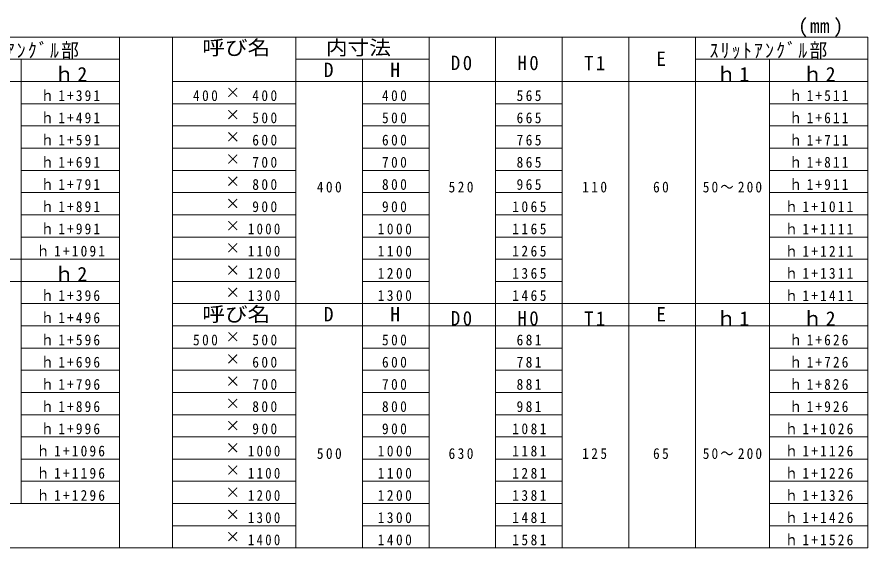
# Model space of a CAD drawing. Units: millimetres, scale not verified. Extents: x -2 to 7771, y -2 to 5790.
# Drawn here: x 6040 to 7766, y 3108 to 4184 of the extents above; entities that cross this region are included whole.
import ezdxf
from ezdxf.enums import TextEntityAlignment as Align

# ---------------------------------------------------------------- set-up
doc = ezdxf.new("R2010")
doc.units = ezdxf.units.MM
doc.header["$LTSCALE"] = 10
doc.layers.add('0_2', color=132, linetype='Continuous', lineweight=5)
doc.layers.add('1', color=132, linetype='Continuous', lineweight=5)
doc.styles.add('ＭＳ ゴシック', font='')
doc.styles.get('ＭＳ ゴシック').set_extended_font_data('MS Gothic')

msp = doc.modelspace()

# ---------------------------------------------------------------- linework, layer by layer
at = {"layer": '1', "color": 7}
for p, q in [((7765.83, 4143.25), (4838.49, 4143.25)), ((6248.49, 4143.25), (6248.49, 3108.25)), ((6355.83, 3108.25), (6355.83, 4143.25)), ((7765.83, 3108.25), (7765.83, 4143.25)), ((4838.49, 4053.25), (6248.49, 4053.25)), ((7765.83, 4053.25), (6355.83, 4053.25)), ((6248.49, 3693.25), (4838.49, 3693.25)), ((4838.49, 3648.25), (6248.49, 3648.25)), ((7765.83, 3603.25), (6355.83, 3603.25)), ((6355.83, 3558.25), (7765.83, 3558.25)), ((4838.49, 3198.25), (6248.49, 3198.25)), ((4838.49, 3108.25), (7765.83, 3108.25))]:
    msp.add_line(p, q, dxfattribs=at)
at = {"layer": '1'}
for p, q in [((6605.83, 3108.25), (6605.83, 4143.25)), ((6875.83, 4143.25), (6875.83, 3108.25)), ((7010.83, 3108.25), (7010.83, 4143.25)), ((7145.83, 4143.25), (7145.83, 3108.25)), ((7280.83, 4143.25), (7280.83, 3108.25)), ((7415.83, 3108.25), (7415.83, 4143.25)), ((6248.49, 4098.25), (5898.49, 4098.25)), ((6048.49, 3198.25), (6048.49, 4098.25)), ((6605.83, 4098.25), (6875.83, 4098.25)), ((6740.83, 3108.25), (6740.83, 4098.25)), ((7415.83, 4098.25), (7765.83, 4098.25)), ((7565.83, 3108.25), (7565.83, 4098.25)), ((6048.49, 4008.25), (6248.49, 4008.25)), ((6355.83, 4008.25), (6605.83, 4008.25)), ((6740.83, 4008.25), (6875.83, 4008.25)), ((7010.83, 4008.25), (7145.83, 4008.25)), ((7565.83, 4008.25), (7765.83, 4008.25)), ((6248.49, 3963.25), (6048.49, 3963.25)), ((6605.83, 3963.25), (6355.83, 3963.25)), ((6875.83, 3963.25), (6740.83, 3963.25)), ((7145.83, 3963.25), (7010.83, 3963.25)), ((7765.83, 3963.25), (7565.83, 3963.25)), ((6048.49, 3918.25), (6248.49, 3918.25)), ((6355.83, 3918.25), (6605.83, 3918.25)), ((6740.83, 3918.25), (6875.83, 3918.25)), ((7010.83, 3918.25), (7145.83, 3918.25)), ((7565.83, 3918.25), (7765.83, 3918.25)), ((6248.49, 3873.25), (6048.49, 3873.25)), ((6605.83, 3873.25), (6355.83, 3873.25)), ((6875.83, 3873.25), (6740.83, 3873.25)), ((7145.83, 3873.25), (7010.83, 3873.25)), ((7765.83, 3873.25), (7565.83, 3873.25)), ((6048.49, 3828.25), (6248.49, 3828.25)), ((6355.83, 3828.25), (6605.83, 3828.25)), ((6740.83, 3828.25), (6875.83, 3828.25)), ((7010.83, 3828.25), (7145.83, 3828.25)), ((7565.83, 3828.25), (7765.83, 3828.25)), ((6248.49, 3783.25), (6048.49, 3783.25)), ((6605.83, 3783.25), (6355.83, 3783.25)), ((6875.83, 3783.25), (6740.83, 3783.25)), ((7145.83, 3783.25), (7010.83, 3783.25)), ((7765.83, 3783.25), (7565.83, 3783.25)), ((6048.49, 3738.25), (6248.49, 3738.25)), ((6355.83, 3738.25), (6605.83, 3738.25)), ((6740.83, 3738.25), (6875.83, 3738.25)), ((7010.83, 3738.25), (7145.83, 3738.25)), ((7565.83, 3738.25), (7765.83, 3738.25)), ((6605.83, 3693.25), (6355.83, 3693.25)), ((6875.83, 3693.25), (6740.83, 3693.25)), ((7145.83, 3693.25), (7010.83, 3693.25)), ((7765.83, 3693.25), (7565.83, 3693.25)), ((6355.83, 3648.25), (6605.83, 3648.25)), ((6740.83, 3648.25), (6875.83, 3648.25)), ((7010.83, 3648.25), (7145.83, 3648.25)), ((7565.83, 3648.25), (7765.83, 3648.25)), ((6248.49, 3603.25), (6048.49, 3603.25)), ((7765.83, 3603.25), (7565.83, 3603.25)), ((6048.49, 3558.25), (6248.49, 3558.25)), ((6248.49, 3513.25), (6048.49, 3513.25)), ((6605.83, 3513.25), (6355.83, 3513.25)), ((6740.83, 3513.25), (6875.83, 3513.25)), ((7010.83, 3513.25), (7145.83, 3513.25)), ((7765.83, 3513.25), (7565.83, 3513.25)), ((6048.49, 3468.25), (6248.49, 3468.25)), ((6355.83, 3468.25), (6605.83, 3468.25)), ((6875.83, 3468.25), (6740.83, 3468.25)), ((7145.83, 3468.25), (7010.83, 3468.25)), ((7565.83, 3468.25), (7765.83, 3468.25)), ((6248.49, 3423.25), (6048.49, 3423.25)), ((6605.83, 3423.25), (6355.83, 3423.25)), ((6740.83, 3423.25), (6875.83, 3423.25)), ((7010.83, 3423.25), (7145.83, 3423.25)), ((7765.83, 3423.25), (7565.83, 3423.25)), ((6048.49, 3378.25), (6248.49, 3378.25)), ((6355.83, 3378.25), (6605.83, 3378.25)), ((6875.83, 3378.25), (6740.83, 3378.25)), ((7145.83, 3378.25), (7010.83, 3378.25)), ((7565.83, 3378.25), (7765.83, 3378.25)), ((6248.49, 3333.25), (6048.49, 3333.25)), ((6605.83, 3333.25), (6355.83, 3333.25)), ((6740.83, 3333.25), (6875.83, 3333.25)), ((7010.83, 3333.25), (7145.83, 3333.25)), ((7765.83, 3333.25), (7565.83, 3333.25)), ((6048.49, 3288.25), (6248.49, 3288.25)), ((6355.83, 3288.25), (6605.83, 3288.25)), ((6740.83, 3288.25), (6875.83, 3288.25)), ((7145.83, 3288.25), (7010.83, 3288.25)), ((7565.83, 3288.25), (7765.83, 3288.25)), ((6248.49, 3243.25), (6048.49, 3243.25)), ((6355.83, 3243.25), (6605.83, 3243.25)), ((6875.83, 3243.25), (6740.83, 3243.25)), ((7010.83, 3243.25), (7145.83, 3243.25)), ((7765.83, 3243.25), (7565.83, 3243.25)), ((6248.49, 3198.25), (6048.49, 3198.25)), ((6605.83, 3198.25), (6355.83, 3198.25)), ((6740.83, 3198.25), (6875.83, 3198.25)), ((7145.83, 3198.25), (7010.83, 3198.25)), ((7565.83, 3198.25), (7765.83, 3198.25)), ((6355.83, 3153.25), (6605.83, 3153.25)), ((6875.83, 3153.25), (6740.83, 3153.25)), ((7010.83, 3153.25), (7145.83, 3153.25)), ((7765.83, 3153.25), (7565.83, 3153.25)), ((6605.83, 3108.25), (6355.83, 3108.25)), ((6875.83, 3108.25), (6740.83, 3108.25)), ((7145.83, 3108.25), (7010.83, 3108.25)), ((7565.83, 3108.25), (7765.83, 3108.25))]:
    msp.add_line(p, q, dxfattribs=at)

# ---------------------------------------------------------------- texts
at = {"layer": '0_2', "color": 7, "style": 'ＭＳ ゴシック'}
for s, width, p in [('呼び名', 1.15, (6415.83, 4098.43)), ('内寸法', 1.1, (6666.6, 4098.43)), ('呼び名', 1.15, (6415.83, 3558.43))]:
    msp.add_text(s, height=29.33, dxfattribs=dict(at, width=width)).set_placement(p, align=Align.BOTTOM_LEFT)
for s, p in [('E', (7336.32, 4075.93)), ('D', (6662.22, 4053.43)), ('H', (6797.22, 4053.43)), ('D', (6662.22, 3558.43)), ('H', (6797.22, 3558.43)), ('E', (7336.32, 3558.43))]:
    msp.add_text(s, height=29.33, dxfattribs=at).set_placement(p, align=Align.BOTTOM_LEFT)
at = {"layer": '0_2', "color": 7, "char_height": 29.33, "attachment_point": 7, "style": 'ＭＳ ゴシック'}
for s, insert in [('\\T1.25;\\W0.9;ｽﾘｯﾄｱﾝｸﾞﾙ部', (5927.24, 4098.43)), ('\\T1.25;\\W0.9;ｽﾘｯﾄｱﾝｸﾞﾙ部', (7444.58, 4098.43)), ('\\T1.27;\\W0.95;D0', (6920.07, 4075.93)), ('\\T1.27;\\W0.95;H0', (7055.07, 4075.93)), ('\\T1.27;\\W0.95;T1', (7190.07, 4075.93)), ('\\T1.17;ｈ2', (6115.99, 4053.43)), ('\\T1.17;ｈ1', (7458.33, 4053.43)), ('\\T1.17;ｈ2', (7633.33, 4053.43)), ('\\T1.17;ｈ2', (6115.99, 3648.43)), ('\\T1.17;ｈ1', (7458.33, 3558.43)), ('\\T1.17;ｈ2', (7633.33, 3558.43)), ('\\T1.27;\\W0.95;D0', (6920.07, 3558.43)), ('\\T1.27;\\W0.95;H0', (7055.07, 3558.43)), ('\\T1.27;\\W0.95;T1', (7190.07, 3558.43))]:
    msp.add_mtext(s, dxfattribs=dict(at, insert=insert))
at = {"layer": '1', "color": 7, "style": 'ＭＳ ゴシック'}
for p in [(6462.85, 4013.43), (6462.85, 3968.43), (6462.85, 3923.43), (6462.85, 3878.43), (6462.85, 3833.43), (6462.85, 3788.43), (6462.85, 3743.43), (6462.85, 3698.43), (6462.85, 3653.43), (6462.85, 3608.43), (6462.85, 3518.43), (6462.85, 3473.43), (6462.85, 3428.43), (6462.85, 3383.43), (6462.85, 3338.43), (6462.85, 3293.43), (6462.85, 3248.43), (6462.85, 3203.43), (6462.85, 3158.43), (6462.85, 3113.43)]:
    msp.add_text('×', height=21.99, dxfattribs=at).set_placement(p, align=Align.BOTTOM_LEFT)
at = {"layer": '1', "color": 7, "attachment_point": 7, "style": 'ＭＳ ゴシック'}
for s, insert, char_height in [('\\T1.19;(㎜)', (7624.27, 4143.43), 29.33), ('\\T1.32;\\W0.9;ｈ1+391', (6088.49, 4013.43), 21.99), ('\\T1.32;\\W0.9;ｈ1+511', (7605.83, 4013.43), 21.99), ('\\T1.37;\\W0.9;400', (6397.22, 4013.43), 21.99), ('\\T1.37;\\W0.9;400', (6517.43, 4013.43), 21.99), ('\\T1.37;\\W0.9;400', (6780.42, 4013.43), 21.99), ('\\T1.37;\\W0.9;565', (7053.33, 4013.43), 21.99), ('\\T1.32;\\W0.9;ｈ1+491', (6088.49, 3968.43), 21.99), ('\\T1.37;\\W0.9;500', (6517.43, 3968.43), 21.99), ('\\T1.37;\\W0.9;500', (6780.42, 3968.43), 21.99), ('\\T1.37;\\W0.9;665', (7053.33, 3968.43), 21.99), ('\\T1.32;\\W0.9;ｈ1+611', (7605.83, 3968.43), 21.99), ('\\T1.32;\\W0.9;ｈ1+591', (6088.49, 3923.43), 21.99), ('\\T1.37;\\W0.9;600', (6517.43, 3923.43), 21.99), ('\\T1.37;\\W0.9;600', (6780.42, 3923.43), 21.99), ('\\T1.37;\\W0.9;765', (7053.33, 3923.43), 21.99), ('\\T1.32;\\W0.9;ｈ1+711', (7605.83, 3923.43), 21.99), ('\\T1.32;\\W0.9;ｈ1+691', (6088.49, 3878.43), 21.99), ('\\T1.37;\\W0.9;700', (6517.43, 3878.43), 21.99), ('\\T1.37;\\W0.9;700', (6780.42, 3878.43), 21.99), ('\\T1.37;\\W0.9;865', (7053.33, 3878.43), 21.99), ('\\T1.32;\\W0.9;ｈ1+811', (7605.83, 3878.43), 21.99), ('\\T1.32;\\W0.9;ｈ1+791', (6088.49, 3833.43), 21.99), ('\\T1.37;\\W0.9;800', (6517.43, 3833.43), 21.99), ('\\T1.37;\\W0.9;400', (6648.33, 3828.25), 21.99), ('\\T1.37;\\W0.9;800', (6780.42, 3833.43), 21.99), ('\\T1.37;\\W0.9;520', (6915.42, 3828.25), 21.99), ('\\T1.37;\\W0.9;965', (7053.33, 3833.43), 21.99), ('\\T1.37;\\W0.9;110', (7186.32, 3828.25), 21.99), ('\\T1.36;\\W0.9;60', (7330.07, 3828.25), 21.99), ('\\T1.32;\\W0.9;50～200', (7430.83, 3828.25), 21.99), ('\\T1.32;\\W0.9;ｈ1+911', (7605.83, 3833.43), 21.99), ('\\T1.32;\\W0.9;ｈ1+891', (6088.49, 3788.43), 21.99), ('\\T1.37;\\W0.9;900', (6517.43, 3788.43), 21.99), ('\\T1.37;\\W0.9;900', (6780.42, 3788.43), 21.99), ('\\T1.38;\\W0.9;1065', (7044.58, 3788.43), 21.99), ('\\T1.33;\\W0.9;ｈ1+1011', (7597.08, 3788.43), 21.99), ('\\T1.32;\\W0.9;ｈ1+991', (6088.49, 3743.43), 21.99), ('\\T1.38;\\W0.85;1000', (6508.68, 3743.43), 21.99), ('\\T1.38;\\W0.9;1000', (6771.67, 3743.43), 21.99), ('\\T1.38;\\W0.9;1165', (7044.58, 3743.43), 21.99), ('\\T1.33;\\W0.9;ｈ1+1111', (7597.08, 3743.43), 21.99), ('\\T1.33;\\W0.9;ｈ1+1091', (6079.74, 3698.43), 21.99), ('\\T1.38;\\W0.85;1100', (6508.68, 3698.43), 21.99), ('\\T1.38;\\W0.9;1100', (6771.67, 3698.43), 21.99), ('\\T1.38;\\W0.9;1265', (7044.58, 3698.43), 21.99), ('\\T1.33;\\W0.9;ｈ1+1211', (7597.08, 3698.43), 21.99), ('\\T1.38;\\W0.85;1200', (6508.68, 3653.43), 21.99), ('\\T1.38;\\W0.9;1200', (6771.67, 3653.43), 21.99), ('\\T1.38;\\W0.9;1365', (7044.58, 3653.43), 21.99), ('\\T1.33;\\W0.9;ｈ1+1311', (7597.08, 3653.43), 21.99), ('\\T1.32;\\W0.9;ｈ1+396', (6088.49, 3608.43), 21.99), ('\\T1.38;\\W0.85;1300', (6508.68, 3608.43), 21.99), ('\\T1.38;\\W0.9;1300', (6771.67, 3608.43), 21.99), ('\\T1.38;\\W0.9;1465', (7044.58, 3608.43), 21.99), ('\\T1.33;\\W0.9;ｈ1+1411', (7597.08, 3608.43), 21.99), ('\\T1.32;\\W0.9;ｈ1+496', (6088.49, 3563.43), 21.99), ('\\T1.32;\\W0.9;ｈ1+596', (6088.49, 3518.43), 21.99), ('\\T1.37;\\W0.9;500', (6397.22, 3518.43), 21.99), ('\\T1.37;\\W0.9;500', (6517.43, 3518.43), 21.99), ('\\T1.37;\\W0.9;500', (6780.42, 3518.43), 21.99), ('\\T1.37;\\W0.9;681', (7053.33, 3518.43), 21.99), ('\\T1.32;\\W0.9;ｈ1+626', (7605.83, 3518.43), 21.99), ('\\T1.32;\\W0.9;ｈ1+696', (6088.49, 3473.43), 21.99), ('\\T1.37;\\W0.9;600', (6517.43, 3473.43), 21.99), ('\\T1.37;\\W0.9;600', (6780.42, 3473.43), 21.99), ('\\T1.37;\\W0.9;781', (7053.33, 3473.43), 21.99), ('\\T1.32;\\W0.9;ｈ1+726', (7605.83, 3473.43), 21.99), ('\\T1.32;\\W0.9;ｈ1+796', (6088.49, 3428.43), 21.99), ('\\T1.32;\\W0.9;ｈ1+826', (7605.83, 3428.43), 21.99), ('\\T1.37;\\W0.9;700', (6517.43, 3428.43), 21.99), ('\\T1.37;\\W0.9;700', (6780.42, 3428.43), 21.99), ('\\T1.37;\\W0.9;881', (7053.33, 3428.43), 21.99), ('\\T1.32;\\W0.9;ｈ1+896', (6088.49, 3383.43), 21.99), ('\\T1.37;\\W0.9;800', (6517.43, 3383.43), 21.99), ('\\T1.37;\\W0.9;800', (6780.42, 3383.43), 21.99), ('\\T1.37;\\W0.9;981', (7053.33, 3383.43), 21.99), ('\\T1.32;\\W0.9;ｈ1+926', (7605.83, 3383.43), 21.99), ('\\T1.32;\\W0.9;ｈ1+996', (6088.49, 3338.43), 21.99), ('\\T1.37;\\W0.9;900', (6517.43, 3338.43), 21.99), ('\\T1.37;\\W0.9;900', (6780.42, 3338.43), 21.99), ('\\T1.38;\\W0.9;1081', (7044.58, 3338.43), 21.99), ('\\T1.33;\\W0.9;ｈ1+1026', (7597.08, 3338.43), 21.99), ('\\T1.33;\\W0.9;ｈ1+1096', (6079.74, 3293.43), 21.99), ('\\T1.38;\\W0.85;1000', (6508.68, 3293.43), 21.99), ('\\T1.38;\\W0.9;1000', (6771.67, 3293.43), 21.99), ('\\T1.38;\\W0.9;1181', (7044.58, 3293.43), 21.99), ('\\T1.33;\\W0.9;ｈ1+1126', (7597.08, 3293.43), 21.99), ('\\T1.37;\\W0.9;500', (6648.33, 3288.25), 21.99), ('\\T1.37;\\W0.9;630', (6915.42, 3288.25), 21.99), ('\\T1.37;\\W0.9;125', (7186.32, 3288.25), 21.99), ('\\T1.36;\\W0.9;65', (7330.07, 3288.25), 21.99), ('\\T1.32;\\W0.9;50～200', (7430.83, 3288.25), 21.99), ('\\T1.33;\\W0.9;ｈ1+1196', (6079.74, 3248.43), 21.99), ('\\T1.38;\\W0.85;1100', (6508.68, 3248.43), 21.99), ('\\T1.38;\\W0.9;1100', (6771.67, 3248.43), 21.99), ('\\T1.38;\\W0.9;1281', (7044.58, 3248.43), 21.99), ('\\T1.33;\\W0.9;ｈ1+1226', (7597.08, 3248.43), 21.99), ('\\T1.33;\\W0.9;ｈ1+1296', (6079.74, 3203.43), 21.99), ('\\T1.33;\\W0.9;ｈ1+1326', (7597.08, 3203.43), 21.99), ('\\T1.38;\\W0.85;1200', (6508.68, 3203.43), 21.99), ('\\T1.38;\\W0.9;1200', (6771.67, 3203.43), 21.99), ('\\T1.38;\\W0.9;1381', (7044.58, 3203.43), 21.99), ('\\T1.38;\\W0.85;1300', (6508.68, 3158.43), 21.99), ('\\T1.38;\\W0.9;1300', (6771.67, 3158.43), 21.99), ('\\T1.38;\\W0.9;1481', (7044.58, 3158.43), 21.99), ('\\T1.33;\\W0.9;ｈ1+1426', (7597.08, 3158.43), 21.99), ('\\T1.38;\\W0.85;1400', (6508.68, 3113.43), 21.99), ('\\T1.38;\\W0.9;1400', (6771.67, 3113.43), 21.99), ('\\T1.38;\\W0.9;1581', (7044.58, 3113.43), 21.99), ('\\T1.33;\\W0.9;ｈ1+1526', (7597.08, 3113.43), 21.99)]:
    msp.add_mtext(s, dxfattribs=dict(at, insert=insert, char_height=char_height))

doc.saveas('drawing.dxf')
